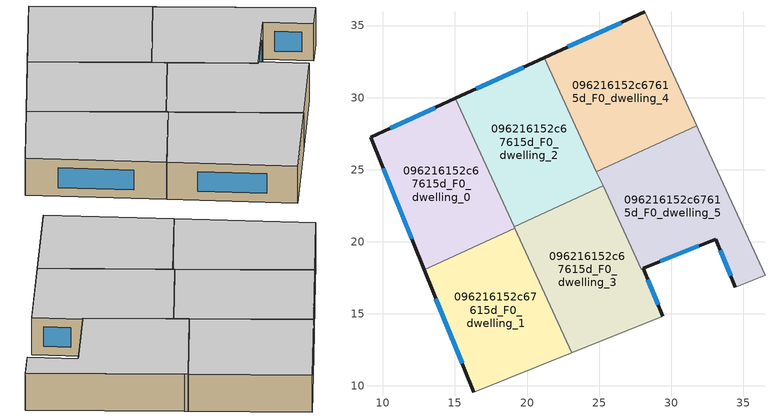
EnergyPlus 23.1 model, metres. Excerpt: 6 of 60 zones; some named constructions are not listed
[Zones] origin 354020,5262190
096216152c67615d_F0_dwelling_0
 floor ground (EU_floor_Construction): 15.03,29.95 19.16,20.93 12.86,18.06 9.14,27.25 z0
 wall outside (EU_wall_Construction): 15.03,29.95 9.14,27.25 12.86,18.06 z0:3
 wall to 096216152c67615d_F0_dwelling_1 (EU_wall_Construction): 12.86,18.06 19.16,20.93 z0:3
 wall to 096216152c67615d_F0_dwelling_2 (EU_wall_Construction): 19.1,21.05 15.03,29.95 z0:3
 wall to 096216152c67615d_F0_dwelling_3 (EU_wall_Construction): 19.16,20.93 19.1,21.05 z0:3
 window (EU_Window_Construction): 10.02,25.1 11.99,20.22 / 13.65,29.32 10.53,27.89 z0.7:2.3
 ceiling to 096216152c67615d_F1_dwelling_0 (EU_floor_Construction): 19.16,20.93 15.03,29.95 9.14,27.25 12.86,18.06 z3
096216152c67615d_F0_dwelling_1
 floor ground (EU_floor_Construction): 19.16,20.93 23.1,12.3 16.3,9.57 12.86,18.06 z0
 wall outside (EU_wall_Construction): 12.86,18.06 16.3,9.57 z0:3
 wall adiabatic (EU_wall_Construction): 16.3,9.57 23.1,12.3 z0:3
 wall to 096216152c67615d_F0_dwelling_3 (EU_wall_Construction): 23.1,12.3 19.16,20.93 z0:3
 window (EU_Window_Construction): 13.67,16.07 15.49,11.57 z0.7:2.3
 ceiling to 096216152c67615d_F1_dwelling_1 (EU_floor_Construction): 23.1,12.3 19.16,20.93 12.86,18.06 16.3,9.57 z3
096216152c67615d_F0_dwelling_2
 floor ground (EU_floor_Construction): 21.21,32.77 25.27,23.88 19.1,21.05 15.03,29.95 z0
 wall outside (EU_wall_Construction): 21.21,32.77 15.03,29.95 z0:3
 wall to 096216152c67615d_F0_dwelling_3 (EU_wall_Construction): 19.1,21.05 25.27,23.88 z0:3
 wall to 096216152c67615d_F0_dwelling_4 (EU_wall_Construction): 24.82,24.88 21.21,32.77 z0:3
 wall to 096216152c67615d_F0_dwelling_5 (EU_wall_Construction): 25.27,23.88 24.82,24.88 z0:3
 window (EU_Window_Construction): 19.76,32.11 16.48,30.61 z0.7:2.3
 ceiling to 096216152c67615d_F1_dwelling_2 (EU_floor_Construction): 25.27,23.88 21.21,32.77 15.03,29.95 19.1,21.05 z3
096216152c67615d_F0_dwelling_3
 floor ground (EU_floor_Construction): 25.27,23.88 27.91,18.1 28.07,18.17 29.42,14.84 23.1,12.3 19.1,21.05 z0
 wall outside (EU_wall_Construction): 29.42,14.84 28.07,18.17 z0:3
 wall adiabatic (EU_wall_Construction): 23.1,12.3 29.42,14.84 z0:3
 wall to 096216152c67615d_F0_dwelling_5 (EU_wall_Construction): 28.07,18.17 27.91,18.1 25.27,23.88 z0:3
 window (EU_Window_Construction): 29.11,15.62 28.39,17.38 z0.7:2.3
 ceiling to 096216152c67615d_F1_dwelling_3 (EU_floor_Construction): 29.42,14.84 28.07,18.17 27.91,18.1 25.27,23.88 19.1,21.05 23.1,12.3 z3
096216152c67615d_F0_dwelling_4
 floor ground (EU_floor_Construction): 28.16,35.95 31.77,28.06 24.82,24.88 21.21,32.77 z0
 wall outside (EU_wall_Construction): 28.16,35.95 21.21,32.77 z0:3
 wall to 096216152c67615d_F0_dwelling_5 (EU_wall_Construction): 24.82,24.88 31.77,28.06 z0:3
 wall to 096216152c67615d_F0_dwelling_6 (EU_wall_Construction): 31.77,28.06 28.16,35.95 z0:3
 window (EU_Window_Construction): 26.53,35.2 22.84,33.52 z0.7:2.3
 ceiling to 096216152c67615d_F1_dwelling_4 (EU_floor_Construction): 31.77,28.06 28.16,35.95 21.21,32.77 24.82,24.88 z3
096216152c67615d_F0_dwelling_5
 floor ground (EU_floor_Construction): 31.77,28.06 36.51,17.69 34.44,16.86 33.09,20.19 28.07,18.17 27.91,18.1 24.82,24.88 z0
 wall outside (EU_wall_Construction): 28.07,18.17 33.09,20.19 34.44,16.86 z0:3
 wall adiabatic (EU_wall_Construction): 34.44,16.86 36.51,17.69 z0:3
 wall to 096216152c67615d_F0_dwelling_7 (EU_wall_Construction): 36.51,17.69 31.89,27.79 z0:3
 wall to 096216152c67615d_F0_dwelling_6 (EU_wall_Construction): 31.89,27.79 31.77,28.06 z0:3
 window (EU_Window_Construction): 33.41,19.41 34.12,17.64 / 29.25,18.64 31.91,19.71 z0.7:2.3
 ceiling to 096216152c67615d_F1_dwelling_5 (EU_floor_Construction): 36.51,17.69 31.77,28.06 24.82,24.88 27.91,18.11 28.07,18.17 33.09,20.19 34.44,16.86 z3
[SCHEDULE:FILE] Column Number=1; Rows to Skip at Top=0; Number of Hours of Data=8760; Column Separator=Comma; Interpolate to Timestep=No; Minutes per Item=60; Adjust Schedule for Daylight Savings=Yes
Name | File
EU_Step8_GainSchedule_096216152c67615d_F2_dwelling_4_f000 | ../../schedules/096216152c67615d/096216152c67615d_F2_dwelling_4_f000_gain.csv
EU_Step8_GainSchedule_096216152c67615d_F2_dwelling_5_f000 | ../../schedules/096216152c67615d/096216152c67615d_F2_dwelling_5_f000_gain.csv
EU_Step8_GainSchedule_096216152c67615d_F2_dwelling_6_f000 | ../../schedules/096216152c67615d/096216152c67615d_F2_dwelling_6_f000_gain.csv
EU_Step8_GainSchedule_096216152c67615d_F2_dwelling_7_f000 | ../../schedules/096216152c67615d/096216152c67615d_F2_dwelling_7_f000_gain.csv
EU_Step8_GainSchedule_096216152c67615d_F2_dwelling_8_f000 | ../../schedules/096216152c67615d/096216152c67615d_F2_dwelling_8_f000_gain.csv
EU_Step8_GainSchedule_096216152c67615d_F2_dwelling_9_f000 | ../../schedules/096216152c67615d/096216152c67615d_F2_dwelling_9_f000_gain.csv
EU_Step8_GainSchedule_096216152c67615d_F2_dwelling_10_f000 | ../../schedules/096216152c67615d/096216152c67615d_F2_dwelling_10_f000_gain.csv
EU_Step8_GainSchedule_096216152c67615d_F2_dwelling_11_f000 | ../../schedules/096216152c67615d/096216152c67615d_F2_dwelling_11_f000_gain.csv
